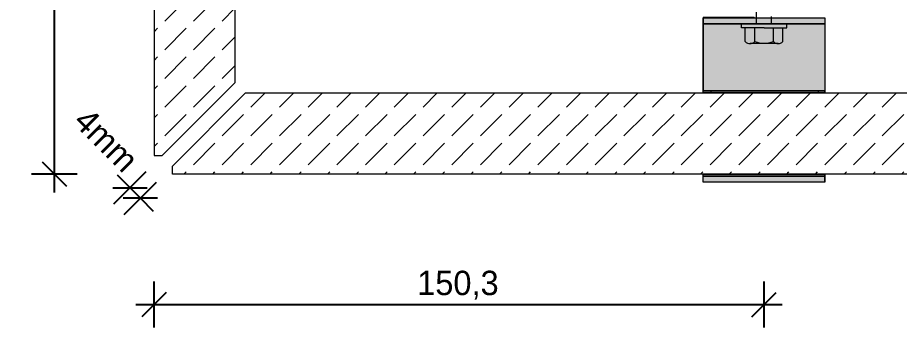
# Model space of a CAD drawing. Extents: x -106823 to -42801, y 48734 to 74234.
# Drawn here: x -51698 to -49526, y 59704 to 60466 of the extents above; entities that cross this region are included whole.
import ezdxf

# ---------------------------------------------------------------- set-up
doc = ezdxf.new("R2010")
doc.units = 0
doc.header["$MEASUREMENT"] = 0
for name, color, linetype, lineweight, true_color in [('2D Drafting - General_Pen_No__102', 7, 'Continuous', 13, 0xcccccc), ('2D Drafting - General_Pen_No__2', 7, 'Continuous', 15, 0x7f7f7f), ('2D Drafting - General_Pen_No__61', 7, 'Continuous', 20, 0x6a6a6a), ('2D Drafting - General_Pen_No__81', 7, 'Continuous', 20, 0x6a6a6a), ('Wymiarowanie_Pen_No__5', 7, 'Continuous', 25, 0x40a5ff)]:
    doc.layers.add(name, color=color, linetype=linetype, lineweight=lineweight, true_color=true_color)
doc.layers.add('Wymiarowanie', color=7, linetype='Continuous')
doc.styles.add('GENERATED_STYLE_1', font='kartika.ttf')
doc.dimstyles.new('GENERATED_STYLE__1', dxfattribs={"dimtxt": 60.000002, "dimasz": 57, "dimexe": 0.18, "dimexo": 0, "dimgap": 0.09, "dimtad": 1, "dimdec": 1, "dimlfac": 0.1, "dimzin": 0, "dimdsep": 46, "dimtxsty": 'GENERATED_STYLE_1', "dimblk": 'ARROWHEAD_6', "dimblk1": 'ARROWHEAD_6', "dimblk2": 'ARROWHEAD_6', "dimcen": 0.09, "dimclrd": 256, "dimclre": 256, "dimclrt": 256, "dimadec": 0, "dimazin": 0, "dimtfac": 1, "dimtdec": 4, "dimtmove": 0, "dimatfit": 3, "dimfxl": 0, "dimtolj": 1, "dimtzin": 0, "dimarcsym": 0})
doc.dimstyles.new('GENERATED_STYLE__2', dxfattribs={"dimtxt": 60.000002, "dimasz": 57, "dimexe": 0.18, "dimexo": 0, "dimgap": 0.09, "dimtad": 1, "dimtih": 1, "dimtoh": 1, "dimdec": 1, "dimlfac": 0.1, "dimzin": 0, "dimdsep": 46, "dimtxsty": 'GENERATED_STYLE_1', "dimblk": 'ARROWHEAD_6', "dimblk1": 'ARROWHEAD_6', "dimblk2": 'ARROWHEAD_6', "dimcen": 0.09, "dimclrd": 256, "dimclre": 256, "dimclrt": 256, "dimadec": 0, "dimazin": 0, "dimtfac": 1, "dimtdec": 4, "dimtmove": 0, "dimatfit": 3, "dimfxl": 0, "dimtolj": 1, "dimtzin": 0, "dimarcsym": 0})
pattern_1 = [(45, (0, 0), (-70.71068, 70.71068), [75, -25]), (45, (7e-15, 70.71), (-70.71068, 70.71068), [75, -25])]

# ---------------------------------------------------------------- blocks, each defined once
blk = doc.blocks.new('*X26')
at = {"layer": '2D Drafting - General_Pen_No__61', "linetype": 'Continuous'}
blk.add_line((-49924.1, 60465.8), (-49927.7, 60466.6), dxfattribs=at)
blk = doc.blocks.new('Fill_13')
at = {"layer": '2D Drafting - General_Pen_No__2', "linetype": 'Continuous'}
for p, q in [((-50009.3, 60466.6), (-50009.3, 60465.8)), ((-49883.6, 60466.6), (-50009.3, 60466.6)), ((-50009.3, 60465.8), (-49882.6, 60465.8)), ((-49882.6, 60465.8), (-49883.6, 60466.6))]:
    blk.add_line(p, q, dxfattribs=at)
at = {"layer": '2D Drafting - General_Pen_No__61', "linetype": 'Continuous'}
blk.add_blockref('*X26', (0, 0), dxfattribs=at)
blk = doc.blocks.new('*D77')
at = {"layer": 'Wymiarowanie_Pen_No__5', "linetype": 'Continuous'}
for p, q in [((-51461.1, 60007.5), (-51381.5, 60087)), ((-51453.1, 60079.1), (-51421.3, 60047.3)), ((-51463.7, 60047.3), (-51378.9, 60047.3)), ((-51435.5, 59981.9), (-51356, 60061.5)), ((-51421.3, 60047.3), (-51395.7, 60021.7)), ((-51353.3, 60021.7), (-51438.2, 60021.7)), ((-51395.7, 60021.7), (-51363.9, 59989.9))]:
    blk.add_line(p, q, dxfattribs=at)
at = {"layer": 'Wymiarowanie_Pen_No__5', "insert": (-51563.7, 60206.7), "char_height": 60, "attachment_point": 7, "rotation": 315, "style": 'GENERATED_STYLE_1'}
blk.add_mtext('{4mm}', dxfattribs=at)
blk = doc.blocks.new('ARROWHEAD_6')
at = {"color": 0, "linetype": 'Continuous', "lineweight": 0}
for p, q in [((-0.5, -0.5), (0.5, 0.5)), ((0, 0), (-1, 0))]:
    blk.add_line(p, q, dxfattribs=at)
blk = doc.blocks.new('*D78')
at = {"layer": 'Wymiarowanie_Pen_No__5', "linetype": 'Continuous'}
for p, q in [((-51362.1, 59703.7), (-51362.1, 59816.2)), ((-49859.3, 59703.7), (-49859.3, 59816.2)), ((-51332.1, 59789.9), (-51392.1, 59729.9)), ((-49889.3, 59729.9), (-49829.3, 59789.9)), ((-51407.1, 59759.9), (-51362.1, 59759.9)), ((-51362.1, 59759.9), (-49859.3, 59759.9)), ((-49859.3, 59759.9), (-49814.3, 59759.9))]:
    blk.add_line(p, q, dxfattribs=at)
at = {"layer": 'Wymiarowanie_Pen_No__5', "insert": (-50713.9, 59771.9), "char_height": 60, "attachment_point": 7, "style": 'GENERATED_STYLE_1'}
blk.add_mtext('{150,3}', dxfattribs=at)
blk = doc.blocks.new('*D79')
at = {"layer": 'Wymiarowanie_Pen_No__5', "linetype": 'Continuous'}
for p, q in [((-51607.4, 61583.7), (-51607.4, 61628.7)), ((-51577.4, 61553.7), (-51637.4, 61613.7)), ((-51551.2, 61583.7), (-51663.7, 61583.7)), ((-51607.4, 60080.9), (-51607.4, 61583.7)), ((-51637.4, 60110.9), (-51577.4, 60050.9)), ((-51551.2, 60080.9), (-51663.7, 60080.9)), ((-51607.4, 60035.9), (-51607.4, 60080.9))]:
    blk.add_line(p, q, dxfattribs=at)
at = {"layer": 'Wymiarowanie_Pen_No__5', "insert": (-51619.4, 60729.1), "char_height": 60, "attachment_point": 7, "rotation": 90, "style": 'GENERATED_STYLE_1'}
blk.add_mtext('{150,3}', dxfattribs=at)

msp = doc.modelspace()

# ---------------------------------------------------------------- hatches: boundary and pattern name
at = {"layer": '2D Drafting - General_Pen_No__102', "linetype": 'Continuous'}
for points in [[(-49709.29, 60450.76), (-50009.29, 60450.76), (-50009.29, 60465.76), (-49709.29, 60465.76)], [(-50009.29, 60285.76), (-50009.29, 60450.76), (-49709.29, 60450.76), (-49709.29, 60285.76)], [(-49709.29, 60285.76), (-49709.29, 60280.85), (-50009.29, 60280.85), (-50009.29, 60285.76)], [(-50009.29, 60075.76), (-50009.29, 60080.85), (-49709.29, 60080.85), (-49709.29, 60075.76)], [(-50009.29, 60060.76), (-50009.29, 60075.76), (-49709.29, 60075.76), (-49709.29, 60060.76)]]:
    msp.add_hatch(color=256, dxfattribs=at).paths.add_polyline_path(points, flags=0)
at = {"layer": '2D Drafting - General_Pen_No__81', "linetype": 'Continuous'}
h = msp.add_hatch(dxfattribs=at)
h.set_pattern_fill('Beton', color=256, style=0, pattern_type=2)
h.set_pattern_definition(pattern_1)
h.paths.add_polyline_path([(-51362.15, 63244.64), (-51362.15, 60311.39), (-51362.06, 60311.39), (-51362.06, 60126.48), (-51342.06, 60126.48), (-51162.15, 60306.39), (-51162.15, 63244.64)], flags=0)
h = msp.add_hatch(dxfattribs=at)
h.set_pattern_fill('Beton', color=256, style=0, pattern_type=2)
h.set_pattern_definition(pattern_1)
h.paths.add_polyline_path([(-48198.36, 60080.85), (-51131.6, 60080.85), (-51131.6, 60080.93), (-51316.51, 60080.93), (-51316.51, 60100.93), (-51136.6, 60280.85), (-48198.36, 60280.85)], flags=0)
msp.add_hatch(color=256, dxfattribs=at).paths.add_polyline_path([(-49725.3, 60280.85), (-49725.3, 60285.76), (-49990.52, 60285.76), (-49990.52, 60280.85)], flags=0)
msp.add_hatch(color=256, dxfattribs=at).paths.add_polyline_path([(-49725.3, 60280.85), (-49725.3, 60285.76), (-49990.52, 60285.76), (-49990.52, 60280.85)], flags=0)

# ---------------------------------------------------------------- linework, layer by layer
at = {"layer": '2D Drafting - General_Pen_No__2', "linetype": 'Continuous'}
for p, q in [((-49877.93, 60450.76), (-49877.93, 60479.28)), ((-50009.29, 60465.76), (-49709.29, 60465.76)), ((-50009.29, 60450.76), (-50009.29, 60465.76)), ((-50009.29, 60465.76), (-50009.29, 60285.76)), ((-49840.65, 60450.76), (-49840.65, 60469.29)), ((-49709.29, 60465.76), (-49709.29, 60450.76)), ((-49709.29, 60465.76), (-49709.29, 60285.76)), ((-50009.29, 60450.76), (-49709.29, 60450.76)), ((-49915.21, 60441.44), (-49915.21, 60450.76)), ((-49915.21, 60450.76), (-49859.29, 60450.76)), ((-49859.29, 60441.44), (-49915.21, 60441.44)), ((-49905.5, 60407.27), (-49905.5, 60441.44)), ((-49882.2, 60407.27), (-49882.2, 60441.44)), ((-49803.37, 60450.76), (-49859.29, 60450.76)), ((-49859.29, 60441.44), (-49803.37, 60441.44)), ((-49836.38, 60407.27), (-49836.38, 60441.44)), ((-49813.08, 60407.27), (-49813.08, 60441.44)), ((-49803.37, 60441.44), (-49803.37, 60450.76)), ((-49824.73, 60402.38), (-49893.85, 60402.38)), ((-49709.29, 60285.76), (-50009.29, 60285.76)), ((-50009.29, 60280.85), (-50009.29, 60285.76)), ((-49709.29, 60280.85), (-49709.29, 60285.76)), ((-50009.29, 60060.76), (-50009.29, 60080.85)), ((-49709.29, 60075.76), (-50009.29, 60075.76)), ((-49709.29, 60060.76), (-49709.29, 60080.85)), ((-49709.29, 60060.76), (-50009.29, 60060.76))]:
    msp.add_line(p, q, dxfattribs=at)
at = {"layer": '2D Drafting - General_Pen_No__2', "linetype": 'Continuous', "flags": 128}
for points in [[(-51362.15, 63244.64), (-51362.15, 60311.39), (-51362.06, 60311.39), (-51362.06, 60126.48), (-51342.06, 60126.48), (-51162.15, 60306.39), (-51162.15, 63244.64)], [(-49709.29, 60450.76), (-50009.29, 60450.76), (-50009.29, 60465.76), (-49709.29, 60465.76)], [(-50009.29, 60285.76), (-50009.29, 60450.76), (-49709.29, 60450.76), (-49709.29, 60285.76)], [(-48198.36, 60080.85), (-51131.6, 60080.85), (-51131.6, 60080.93), (-51316.51, 60080.93), (-51316.51, 60100.93), (-51136.6, 60280.85), (-48198.36, 60280.85)], [(-49709.29, 60285.76), (-49709.29, 60280.85), (-50009.29, 60280.85), (-50009.29, 60285.76)], [(-49725.3, 60280.85), (-49725.3, 60285.76), (-49990.52, 60285.76), (-49990.52, 60280.85)], [(-49725.3, 60280.85), (-49725.3, 60285.76), (-49990.52, 60285.76), (-49990.52, 60280.85)], [(-50009.29, 60075.76), (-50009.29, 60080.85), (-49709.29, 60080.85), (-49709.29, 60075.76)], [(-50009.29, 60060.76), (-50009.29, 60075.76), (-49709.29, 60075.76), (-49709.29, 60060.76)]]:
    msp.add_lwpolyline(points, close=True, dxfattribs=at)
at = {"layer": '2D Drafting - General_Pen_No__2', "linetype": 'Continuous'}
for centre, radius, start, end in [((-49893.85, 60418.71), 16.33, 224.47805, 315.52195), ((-49859.29, 60466.57), 63.58, 248.87798, 270), ((-49859.29, 60466.57), 63.58, 270, 291.12202), ((-49824.73, 60418.71), 16.33, 224.47805, 315.52195)]:
    msp.add_arc(centre, radius, start, end, dxfattribs=at)

# ---------------------------------------------------------------- block references
at = {"layer": '2D Drafting - General_Pen_No__61', "linetype": 'Continuous'}
msp.add_blockref('Fill_13', (0, 0), dxfattribs=at)

# ---------------------------------------------------------------- dimensions: what is measured, and where the dimension line sits
at = {"layer": 'Wymiarowanie', "color": 161, "linetype": 'Continuous', "lineweight": 25, "true_color": 0x40a5ff}
dim = msp.add_linear_dim(base=(-51607.44, 60080.93), p1=(-51316.51, 60080.93), p2=(-51367.23, 61583.7), angle=90, dimstyle='GENERATED_STYLE__1', dxfattribs=at)
dim.commit()
dim.dimension.update_dxf_attribs({"geometry": '*D79', "text_midpoint": (-51649.44, 60831.7)})
dim = msp.add_linear_dim(base=(-51421.28, 60047.26), p1=(-51342.06, 60126.48), p2=(-51316.51, 60100.93), angle=315, text='4mm', dimstyle='GENERATED_STYLE__1', dxfattribs=at)
dim.commit()
dim.dimension.update_dxf_attribs({"geometry": '*D77', "text_midpoint": (-51477.94, 60163.31)})
dim = msp.add_linear_dim(base=(-51362.06, 59759.95), p1=(-51362.06, 60126.48), p2=(-49859.29, 60075.76), dimstyle='GENERATED_STYLE__2', dxfattribs=at)
dim.commit()
dim.dimension.update_dxf_attribs({"geometry": '*D78', "text_midpoint": (-50611.29, 59801.95)})

doc.saveas('drawing.dxf')
